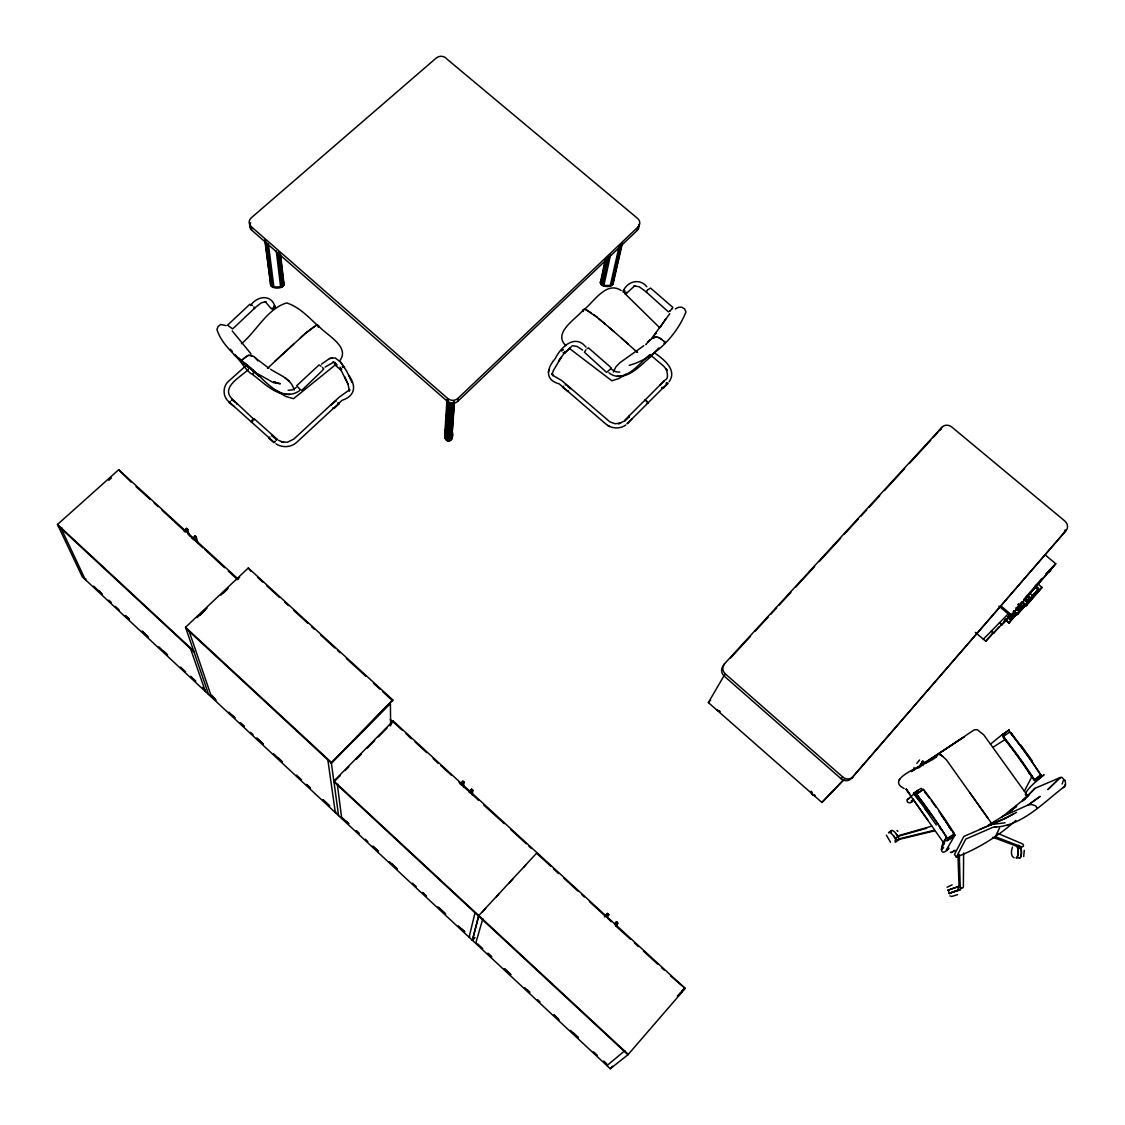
<?xml version="1.0" encoding="UTF-8"?>
<svg xmlns="http://www.w3.org/2000/svg" width="1125" height="1125" viewBox="0 0 1125 1125"><rect width="100%" height="100%" fill="white"/><g stroke="black" fill="none" stroke-linecap="round" stroke-linejoin="round"><path stroke-width="1.5" d="M963.633 853.003L963.366 886.627A1.673 1.547 55.2 0 1 961.791 888.131A1.673 1.547 55.2 0 1 960.187 886.43L959.316 854.395M583.172 310.289L583.172 311.47M253.35 370.195C255.305 384.131 237.825 357.244 234.984 354.684M612.562 281.123C616.598 288.562 596.827 288.084 601.186 280.814M274.795 361.308L305.142 333.745M564.188 352.842L565.045 351.506M936.408 756.942L936.872 754.889C938.995 761.569 880.805 776.883 904.12 788.484M446.991 399.417L444.952 431.578L445.88 429.37M451.716 430.819A3.389 3.108 5.6 0 1 451.758 431.227C455.639 436.795 448.158 445.838 445.163 437.808L447.384 401.695M447.511 401.484L447.694 398.489L251.227 226.645A7.172 6.244 -0.4 0 1 251.269 217.828L436.402 57.881A6.806 5.766 7.3 0 1 447.103 59.203L637.467 218.306A6.905 6.033 14.3 0 1 638.086 226.927L637.256 230.386L457.72 401.386A7.228 6.567 6.1 0 1 447.511 401.484L251.733 230.189A7.144 6.216 -0.5 0 1 250.622 222.666M445.359 438.764L447.68 401.358M445.57 439.214L448.003 400.317M446.231 439.988L448.65 401.667M447.103 440.55L449.55 402.497M447.595 440.733L450.07 402.764M448.65 440.873L451.167 402.975M449.705 440.705L452.264 402.75M450.183 440.522L452.784 402.469M451.659 428.808L451.898 425.348M451.027 439.931L453.67 401.625M451.617 439.13L454.219 401.948M451.814 438.68L454.472 401.625M457.72 401.386L457.945 398.377L638.086 226.927M318.305 327.262L318.502 326.152M318.6 326.447C309.178 317.77 299.405 306.942 286.636 302.934C267.061 308.812 256.669 331.144 241.411 343.73M283.022 282.164C287.452 288.928 270.605 290.475 270.605 283.837M1021.837 602.578L1025.648 605.742L1026.745 605.236L1041.919 587.545L1038.023 583.847C1029.783 586.378 1044.127 592.284 1035.886 586.322M1032.581 596.827L1032.933 595.969L1030.43 593.859M811.252 791.283L812.039 794.391L814.992 795.727M463.402 786.952L464.105 782.269L462.783 781.088L464.077 782.255L462.445 781.383L460.041 783.9M979.608 829.519L996.708 822.206L964.167 836.283A7.284 2.658 55.2 0 0 963.675 836.789L954.464 854.48L956.32 857.109L965.559 839.461A7.298 2.658 55.2 0 1 966.052 838.983L992.25 827.578A33.033 12.445 54.1 0 1 994.359 827.128C1021.57 826.228 1042.819 803.208 1063.013 787.683C1068.384 786.558 1063.378 777.881 1065.234 780.609M472.148 794.967L472.936 790.355L471.628 789.173L468.886 792M651.206 355.402L650.897 356.667C641.138 364.57 630.689 377.437 617.062 376.256M272.095 308.123L272.489 309.262M583.059 310.472C593.395 302.864 606.08 280.35 621.127 290.503M254.334 419.738L231.637 398.461C220.612 386.592 242.114 376.242 248.372 369.323M254.419 419.498L253.842 418.795M600.37 282.867L605.222 259.805M600.595 283.767L606.066 258.216M605.77 915.539L606.445 916.298M600.806 284.175L606.291 258.694M601.453 284.92L607.275 257.906M602.311 285.441L608.47 256.992M602.789 285.623L608.934 257.302M603.788 285.764L610.481 255.136M272.714 309.473C271.012 308.995 276.68 306.141 274.528 305.831L273.656 306.309M610.256 285.736L619.059 246.642M946.125 838.209C941.077 842.92 938.109 858.895 948.558 848.981M343.322 367.327L343.055 366.202M611.241 285.595L620.367 245.208M611.691 285.427L620.803 245.222M613.069 281.939L620.831 247.767M612.478 284.878L621.914 243.352M613.027 284.147L622.505 242.789M614.869 923.794L616.556 921.797M586.013 347.133C574.833 333.295 560.658 347.386 555.216 358.622C546.708 368.339 544.528 379.913 559.223 383.878L605.812 424.012C611.283 428.78 619.903 429.272 625.795 424.983M475.031 912.811L469.097 937.209L469.73 936.52M340.116 367.214L340.706 369.619L341.002 368.466M478.716 915.511L472.359 940.247L474.708 937.702M341.747 369.155L340.383 369.591L340.65 368.564M251.198 368.564L251.381 369.492L238.964 358.017M1041.919 587.545L1025.719 605.784M228.305 325.786L232.636 328.922L254.742 308.123L253.884 306.928M925.622 763.341L922.936 761.231L918.914 767.616M548.353 372.263L549.169 369.534M1023.694 856.589L1024.256 850.345M670.064 310.95L668.362 311.836L648.9 294.398L646.172 291.867L647.438 290.152M536.569 853.214L478.786 915.581L472.43 940.317L474.778 937.758M914.048 767.489L914.245 768.853M613.308 372.038L615.867 366.961L619.819 362.742L643.809 345.741M941.428 849.53L946.041 838.491M232.2 400.05L237.347 403.777L236.995 404.508M267.441 368.395L293.527 344.166M899.213 779.639L899.944 778.781M276.736 439.959L271.645 435.403M927.52 811.758L913.542 793.35L921.094 788.344L923.062 790.003M1041.37 588.122L1041.891 587.166M1012.5 847.083C1011.291 850.247 1010.391 856.111 1014.019 857.812M923.245 789.891L923.498 789.356A193.542 58.838 55.8 0 1 954.394 833.639L954.113 834.145A193.416 58.767 55.8 0 0 952.664 831.881M1064.756 785.503L1065.291 784.406M251.536 421.256L254.292 418.866L277.298 439.369M916.158 794.348L923.498 789.356M995.33 836.564L999.605 827.93M271.772 435.67L272.137 434.939M1024.355 791.198L1032.033 776.306M644.667 400.486L646.144 400.57M952.58 831.966L954.97 835.116L946.28 850.036L949.036 848.152M242.184 361.589L241.102 361.322L242.733 359.339M670.163 310.767L672.047 308.672M724.528 663.75L723.319 665.873A7.495 7.059 31.2 0 0 724.148 676.041L841.036 778.711A7.678 7.172 43.5 0 0 851.512 778.345L1066.162 530.423A7.27 6.384 35.8 0 0 1064.756 520.959L951.778 427.022A7.116 6.286 29.8 0 0 942.075 427.134L724.528 663.75A7.523 7.088 31.1 0 0 725.372 673.945L724.148 676.041M954.183 833.906L947.025 838.673A193.584 58.092 55.8 0 0 945.548 836.381M1009.491 732.445L1009.828 731.869A190.786 67.008 54.8 0 1 1040.948 774.97L1038.952 776.686M669.164 381.642C677.63 369.9 663.216 358.748 654.68 353.081M844.833 778.978L821.911 802.448L708.37 702.577L724.106 675.605M565.27 384.891L565.65 384.258L570.319 388.744M1003.289 736.439L1002.938 737.03A190.898 66.319 54.9 0 1 1034.044 780.187L1040.794 775.195A190.702 66.966 54.8 0 0 1009.688 732.094L1003.289 736.439A191.025 66.417 54.9 0 1 1034.409 779.625L1030.528 774.619A190.969 69.328 55 0 0 1006.566 741.263L1002.445 734.625L1009.336 729.816L1003.092 734.091M559.012 360.591L561.333 357.089L553.092 371.081L552.22 374.555L552.136 373.444L552.867 375.736L551.784 373.556L553.458 375.708L561.797 380.587L609.792 421.805L614.939 423.717L620.564 423.183L618.497 423.745L623.264 421.552M720.239 711.562L716.47 709.861L719.438 711.127M669.783 313.692L651.741 338.273M941.512 849.347L943.622 847.744M660.262 327.445L665.887 318.656M1025.747 795.417C1021.837 790.242 1059.708 762.736 1036.589 780.75A1.561 1.533 31.3 0 0 1037.109 779.175L1037.053 778.964M605.236 916.833L607.43 913.444L608.752 914.653L607.275 916.917M627.145 423.717L647.845 403.087A2.138 0.83 45.3 0 0 647.761 402.441M947.067 887.245L952.144 884.855M1062.141 783.998L1063.758 779.316L1061.831 777.305A32.611 11.686 53.6 0 0 1059.82 777.712L1035.07 788.302A7.2 2.503 53.7 0 0 1034.592 788.737M558.816 360.886L563.723 353.953L572.33 345.712L577.083 346.416L582.553 350.072M933.061 437.695L942.075 427.134M645.862 344.644L646.481 343.786M1050.722 569.798L1048.542 572.273L1050.736 569.798M615.558 926.297L617.878 923.006C614.362 919.688 620.212 924.778 615.783 925.341M1048.289 571.992L1050.398 569.602M1038.234 589.092L1026.759 602.381C1029.6 600.483 1020.769 597.305 1026.084 601.327M1020.473 607.064L1021.219 606.248L1017.408 610.608M1009.941 619.298L1007.691 616.57M251.972 420.314L251.438 421.172A2.208 0.745 -47.3 0 0 251.297 421.833L251.733 422.156M916.805 763.355L919.589 759.98M1027.491 601.608L1024.763 599.245M918.619 767.531L922.936 761.091L921.825 762.103M1010.32 618.919L1007.409 616.922M625.894 293.527L623.827 290.166L623.053 292.008M647.972 341.972L646.383 343.884M1016.663 609.159L1018.842 610.312L1016.114 608.006M1027.392 601.72L1024.622 599.358L1027.167 601.917M1027.266 601.875L1038.642 588.628M653.625 336.08L656.297 332.958L655.467 333.928M1025.62 605.081L1017.506 614.489L1013.231 611.311M1017.127 614.531L1028.391 601.931M1030.683 599.273L1032.975 596.602M238.289 579.206L118.702 469.716L57.502 524.475L82.308 576.83L610.27 1068.75L628.355 1054.434L333.886 781.073L393.117 720.97L685.223 988.425L627.933 1054.772L333.998 781.875L340.158 775.617M975.347 632.405L985.739 641.25L992.461 633.445M985.739 641.25L999.281 626.695M1003.809 621.436L1006.073 618.806M991.392 631.013L993.825 633.066L1011.08 614.222M1017.028 607.345L1021.613 602.03M1023.905 599.358L1035.352 586.055M1037.419 583.622L1042.003 578.292M999.675 622.561L1002.136 624.656L1010.461 616.219L1054.477 565.059L1045.659 574.073M998.916 606.052L1010.672 616.008L1055.756 563.766L1045.069 554.836M1009.617 619.664L1015.664 612.717M1019.194 609.834L1024.819 603.295M1027.069 600.68L1029.811 597.558L1028.011 596.039M1024.186 604.111L1018.561 610.65L1016.817 608.991M1026.436 601.481L1029.811 597.558M1023.863 605.784L1009.055 622.969L1004.85 619.833M1008.52 622.941L1017.548 613.195M1022.077 607.936L1024.355 604.73M658.884 347.892L650.208 356.991M821.911 802.448L843.37 779.85M624.966 1050.609L606.923 1065.614L607.542 1064.897L603.717 1061.339M610.27 1068.75L612.52 1066.148M339.609 360.942C351.084 346.5 325.069 334.392 318.431 325.702M851.512 778.345L1066.162 530.423M1048.542 572.273L1050.68 569.841M623.489 290.348C628.158 281.123 639.802 278.086 646.833 286.734M614.461 924.117L616.486 921.853M604.462 916.762L607.416 913.458M606.656 916.973L608.737 914.667M918.183 790.397L907.256 799.678C905.611 803.039 911.953 804.277 912.881 800.409M583.327 309.825C577.013 318.361 551.981 332.719 565.931 345.642M626.653 293.189L634.908 285.637L634.05 285.764L639.295 286.833L647.142 292.57M629.255 365.344C654.68 358.256 676.434 335.855 685.969 311.934L684.591 308.953L681.82 307.195L678.628 307.252L675.309 308.939M708.37 702.577L710.62 700.102M585.914 349.777L584.452 352.252L606.572 372.389L610.214 369.281M476.325 942.666L475.692 943.355L482.85 918.689M1063.013 787.683L1064.011 786.614M730.434 658.139L750.572 636.23M755.311 631.069L768.347 616.894M770.723 614.306L776.644 607.866M779.006 605.278L790.861 592.397M795.6 587.236L814.556 566.606M819.295 561.459L840.628 538.256M844.186 534.389L858.403 518.906M860.78 516.333L866.7 509.892M869.062 507.305L879.736 495.703M884.475 490.556L904.612 468.633M909.352 463.486L930.684 440.283M482.189 912.305L485.663 908.395M496.378 896.92L498.684 894.277M509.4 882.816L512.888 878.878M523.589 867.417L525.909 864.759M811.181 792.366L811.547 791.437M1038.023 589.331L1035.323 586.913L1037.869 589.486M811.462 793.434L811.547 791.972M811.716 793.941L811.828 793.055M812.433 794.798L814.809 795.319M1010.222 618.989L1007.55 616.767M252.323 420.089L253.463 419.119M470.166 793.167L472.908 790.341L471.516 789.258M461.32 785.081L463.852 782.438M841.036 778.711L842.709 776.981A7.706 7.186 43.4 0 0 853.228 776.616M471.277 789.469L472.683 790.523M647.831 289.702L650.573 288.084L672.834 307.378L672.23 308.644M1025.016 798.525L1035.014 788.33L1023.075 800.395L1025.227 798.37M335.981 811.927L335.334 812.588L327.853 759.895M1054.716 564.82L1055.756 563.766M665.241 343.167L664.214 343.28M983.348 639.225L1008.183 613.884M390.403 724.317L392.85 721.828L390.262 719.48M345.08 770.625L348.792 766.87M356.175 759.375L361.111 754.355M367.256 748.125L374.667 740.602M378.338 736.875L386.986 728.1M389.433 725.625L393.117 720.97M338.119 784.336L337.416 785.039L341.733 818.536L342.38 817.875L348.75 823.809M1010.672 616.008L1011.656 615.009L1001.067 606.052M647.888 342.056L648.83 341.1M392.794 699.933L331.256 763.045L392.794 699.933L248.302 567.984L185.541 627.272L208.589 694.477M338.569 815.597L331.411 763.186L390.403 703.603L390.628 725.85M624.755 421.172L629.381 416.616M661.809 387.675L663.342 388.167L667.645 383.85L666.337 382.753M1025.578 605.7L1026.295 605.32M644.738 400.345L664.973 380.067C671.02 378.422 663.638 363.642 667.041 370.434L663.792 366.272L650.559 355.036M647.536 403.383L667.969 382.936M1008.83 623.039L1009.645 622.406M1017.281 614.559L1018.111 613.913M1025.958 605.841L1026.802 605.18M624.277 420.68L644.822 400.261M627.398 423.52L631.955 418.823M659.897 385.242L664.228 380.939M563.569 386.283L562.556 387.253L567.773 391.233M587.208 348.637L588.445 347.878L609.019 365.836L611.522 368.184L610.369 369.197M650.025 354.53C639.337 363.094 624.361 384.834 608.92 372.811M648.745 341.198L649.673 340.298M563.119 352.716L564.637 353.109L570.08 347.948M197.044 617.597L207.056 608.147M220.823 595.139L228.319 588.038M237.08 579.755L239.583 577.392M199.702 615.347L204.722 610.608M223.509 592.847L227.264 589.303M330.834 405.338L335.616 400.908L335.981 401.527M192.108 538.538L195.075 536.048M337.908 402.933L339.005 403.903L334.209 408.333L333 407.827M193.317 539.634L196.256 537.131L198.042 543.361M183.797 530.93L186.75 528.427L189.802 535.823M185.006 532.027L187.973 529.552M275.006 441.9L273.642 442.477L268.72 438.089L269.845 437.062M273.642 442.477L274.936 441.281M276.173 440.128L277.031 439.355M85.964 579.009L85.303 579.614L61.284 528.68L62.016 528.033M230.358 401.33L229.064 402.497L234.295 406.533M231.623 400.205L232.467 399.431M108.773 480.319L111.431 477.928M245.334 366.23L228.797 381.052C222.652 386.002 222.483 396.436 228.6 401.47L251.452 422.044L252.394 421.889M300.361 337.767L303.708 334.814M242.845 359.241L247.852 355.683M1025.058 798.483L1002.656 816.441M336.023 364.317L293.555 398.686L286.017 396.562L275.386 390.291M681.82 990.97L684.352 988.777L679.5 993.67M250.594 305.452C256.936 296.156 270.998 293.709 274.908 306.366M685.223 988.425L670.542 975.909M677.306 995.962L682.369 991.603M253.603 308.841L261.225 302.85L266.02 301.655L265.078 301.542L271.308 308.728M244.209 358.045L247.064 355.936M305.03 333.647L311.147 328.936M305.494 333.253L314.775 326.391M990.492 744.159L1002.727 734.175M325.111 367.073L333.703 362.109L332.733 362.236L335.109 362.911L334.462 362.32L337.12 364.95M907.256 799.678L909.548 798.328M321.497 364.148L329.484 358.566L335.137 357.863L340.509 362.081L344.63 367.692M650.461 339.708L651.6 338.794M649.575 340.383L650.559 339.623M296.17 387.548L292.416 389.827L288.155 390.305M299.419 390.783C278.452 405.127 259.284 371.827 243.745 362.559L251.381 369.492M568.519 391.008L567.492 391.5M888.891 832.416L891.366 830.644M913.683 793.209L914.428 792.689M1034.409 779.625L1040.948 774.97M312.328 327.909L315.394 325.997M252.675 421.692L251.817 422.03M625.852 374.189L618.834 378.562L611.859 380.756L569.236 348.3M954.97 835.116L946.744 840.867L951.75 838.055A1.589 1.238 64.3 0 1 950.33 837.773L949.697 836.902M936.83 754.917L974.264 729.83L977.231 729.675L983.784 734.878L1027.659 795.825M913.514 799.875L911.348 801.323L911.503 800.48M955.083 850.191L951.37 852.595L950.33 852.188M951.82 852.356L954.127 850.823M936.9 754.875L911.461 771.553L937.533 754.298L941.245 755.142M913.809 793.181L918.323 790.284A1.477 1.139 40.2 0 0 917.93 791.381M993.473 746.958L1004.316 740.011M923.217 789.68L916.327 794.025A193.655 58.134 55.8 0 1 947.194 838.378M1002.712 816.398L988.045 825.384M230.47 401.977L229.064 402.497M583.439 309.713L584.156 309.277M990.056 824.428L995.077 821.503M958.964 886.317L948.15 890.142L949.275 893.25L960.089 889.425M342.225 366.736L343.097 366.244L342.548 367.031M1013.611 813.937L1003.838 819.042L1016.55 812.391M315.773 325.617L316.631 325.35A4.978 1.716 -48.5 0 1 317.545 325.195L318.347 325.575M316.055 325.462L316.533 325.252A4.978 1.716 -48.5 0 1 317.447 325.097L317.714 325.153M663.609 341.086L665.114 342.281L662.231 339.933M652.008 338.569L653.639 337.725M998.269 821.545L1006.045 817.917L990.675 824.681L996.75 822.178M583.777 309.502L584.466 309.22A4.908 1.941 46.7 0 1 585.478 309.347L591.244 312.792M626.344 292.331L626.47 293.386L624.952 293.766M653.709 337.697L656.564 337.008M993.572 823.598L996.708 822.234M1006.945 825.413L1008.45 824.794M957.656 894.642L951.708 896.456L949.95 895.908M654.075 337.641L655.439 337.191M955.913 890.902L949.12 893.602L949.978 893.602M247.739 355.584L248.695 355.416M949.275 893.25L958.472 890.423M956.742 890.634L960.23 889.959M931.852 826.144L899.072 835.523A1.659 1.547 47 0 0 898.087 837.464A1.659 1.547 47 0 0 900.084 838.631L933.272 830.475M1005.061 822.769L992.405 824.372A33.019 12.445 54.2 0 0 990.295 824.836M926.733 828.239L898.102 836.297A1.645 1.533 49 0 1 899.297 836.437M248.597 355.317L253.758 356.47M332.114 357.877L329.484 358.566M290.152 394.369C275.597 395.663 263.827 382.908 252.928 374.78L252.83 373.528M934.917 830.77L899.114 839.391A1.645 1.533 49 0 0 900.014 838.716M949.036 890.1L947.855 890.198L958.894 886.416M647.62 403.298L646.917 403.312M635.456 350.606L637.509 352.336M563.217 349.552L561.417 350.044L561.558 350.944M339.005 403.903L337.838 403.467M667.645 383.85L666.169 383.386M619.748 372.136L615.67 371.742L611.958 369.577M996.258 827.058L994.345 827.128M598.725 318.6L613.997 331.509M664.312 343.195L665.03 343.223M249.848 355.106L252.436 355.753M561.909 350.55L562.866 350.311M277.327 383.105L280.364 383.723L273.375 382.612L255.122 372.347M656.466 337.106L658.702 337.514M657.703 337.373L659.405 337.852M585.394 309.431L597.459 317.391M992.827 837.295L1020.277 847.533A1.659 1.505 49.9 0 1 1019.25 846.534M995.034 836.62L1021.472 846.787A1.659 1.491 53.3 0 0 1023.384 845.902A1.659 1.491 53.3 0 0 1022.358 843.82L997.762 833.358M273.853 381.684L276.75 383.034L274.05 381.6M659.32 337.95L661.655 339.3M624.923 293.048L625.795 293.47M624.797 290.559L623.306 290.377L624.122 292.331M226.153 325.631L220.725 324.492L218.166 326.363L216.928 329.484C220.725 341.775 230.78 351.281 239.78 360.084M321.005 366.173L319.064 364.936L296.648 385.762L299.897 389.25M275.934 443.813C282.178 447.975 291.15 447.497 296.691 442.322L342.098 400.303C355.036 396.042 356.653 386.269 348.778 375.258M607.612 425.377L609.792 426.544M278.423 440.241L283.514 442.364L281.433 441.844L287.325 442.266L293.808 439.102L339.356 397.027L349.706 389.714L349.186 390.923L349.467 389.63L349.425 390.755L347.991 384.075M294.159 390.009C291.488 378.773 279.211 374.962 270.605 369.267M251.564 422.128L274.43 442.561M941.189 755.184L946.195 759.572L988.003 818.297M941.316 755.283L942.736 756.225M659.77 338.161L662.33 339.848M1036.462 807.623L1037.377 808.242L1035.717 805.936A32.653 11.995 53.8 0 0 1028.081 805.036L1002.839 816.328A7.256 2.587 54.4 0 0 1002.361 816.806M233.916 354.572L241.523 361.645M268.945 368.255L256.191 358.58M1017.38 613.927L1013.709 610.833M646.059 400.669L647.353 401.948M252.422 305.522L249.834 304.256L227.475 325.238M594 314.873L605.363 324.197M905.948 789.202L944.339 843.806M1038.487 588.811L1035.731 586.505L1038.403 588.909M1026.858 595.547L1029.656 597.741M243.211 363.15L249.202 368.184M1022.358 602.058L1026.07 605.194M1018.392 604.167L1021.064 606.417M1018.322 604.252L1020.994 606.516M1018.153 604.434L1020.825 606.698M1016.072 608.062L1018.744 610.439M1007.958 614.109L1010.461 616.219M1005.314 619.355L1008.928 622.42M999.464 622.786L1001.925 624.867M991.195 631.209L993.614 633.277M289.477 381.459L284.962 377.634M662.217 387.211L663.342 388.167M334.392 364.416L340.383 369.591M609.216 327.53L628.2 343.983M251.269 369.394L259.073 376.214L251.1 368.944M621.577 338.33L637.425 352.434M725.372 673.945L842.709 776.981M322.411 367.467L323.719 368.902L321.075 371.798L301.866 390.305L299.995 389.658M254.953 357.497L255.783 358.242M251.142 571.514L248.302 567.984M257.583 577.406L262.73 582.103M266.597 585.633L279.478 597.403M284.625 602.1L288.492 605.63M293.639 610.341L307.8 623.278M311.667 626.808L314.241 629.156M320.681 635.034L334.842 647.972M337.43 650.334L340.003 652.683M346.444 658.561L365.752 676.209M373.486 683.269L379.913 689.147M382.5 691.495L392.794 700.903M195.005 536.006L196.27 537.159M186.483 528.483L187.805 529.523M194.794 536.077L196.116 537.131M607.359 913.514L608.597 914.808M186.286 528.623L187.622 529.622M194.597 536.231L195.933 537.23M607.219 913.669L608.428 915.005M616.345 922.008L617.555 923.358M130.978 482.034L118.702 469.716M136.097 486.717L150.272 499.486M154.167 503.044L158.048 506.616M161.944 510.173L173.602 520.847M174.431 521.831L185.273 531.534M187.861 533.911L202.894 547.889M204.708 549.337L224.536 567.717M228.361 571.205L237.277 579.375M393.131 721.87L402.173 730.153M406.041 733.697L411.328 738.759M415.097 741.98L426.727 752.639M433.181 758.559L438.328 763.481M440.944 765.647L451.28 775.125M459.028 782.212L467.03 789.764M468.07 790.495L478.575 800.339M483.694 805.036L504.253 823.641M510.722 829.547L526.219 843.75M528.806 846.112L531.394 848.489M536.639 853.284L550.8 866.25M553.43 868.894L558.548 873.577M563.681 878.048L577.842 891.014M581.695 894.558L584.283 896.906M589.43 901.631L604.884 915.778M607.458 918.127L611.311 921.67M615.319 925.566L630.633 939.361M634.486 942.891L638.325 946.631M643.5 951.145L657.675 964.111M661.528 967.655L664.102 970.017M624.938 293.597L659.658 327.712M254.081 356.695L255.052 357.595M185.541 627.272L331.144 762.173M185.78 628.242L331.411 763.186M57.502 524.475L193.472 650.7M58.078 525.698L193.809 651.712M98.62 590.625L102.445 594.211M108.844 600.159L111.403 602.536M125.466 615.642L129.305 619.214M142.088 631.125L148.486 637.087M163.828 651.375L167.653 654.947M190.673 676.392L195.792 681.159M216.056 700.045L211.837 695.306M232.636 715.486L235.195 717.863M240.3 722.616L244.125 726.173M256.88 738.056L263.25 744.005M278.564 758.264L282.389 761.822M306.619 784.406L310.444 787.964M323.198 799.847L329.583 805.795M346.177 821.25L348.722 823.627M356.372 830.742L358.917 833.119M372.938 846.183L378.028 850.922M392.048 863.986L397.139 868.725M422.62 892.477L426.445 896.034M439.186 907.903L445.556 913.838M462.122 929.264L464.667 931.641M491.653 956.77L487.828 953.213L491.611 956.911M510.778 974.587L504.408 968.653L510.722 974.7M527.344 990.014L529.889 992.391L524.728 987.764M554.105 1014.961L557.93 1018.519M573.23 1032.764L578.32 1037.517M603.816 1061.255L606.361 1063.631M93.628 586.153L101.306 593.297M115.355 606.389L119.194 609.961M125.578 615.923L129.417 619.495M142.2 631.392L147.305 636.159M158.808 646.875L166.486 654.019M180.534 667.111L185.653 671.878M190.758 676.645L194.597 680.217M202.261 687.361L204.82 689.738M214.861 699.089L212.316 696.712L211.655 697.345L189.225 631.434M228.881 712.153L233.986 716.906M240.356 722.841L244.181 726.412M250.566 732.347L253.111 734.723M256.936 738.281L263.306 744.23M273.516 753.722L282.431 762.033M296.466 775.097L301.556 779.85M306.661 784.603L310.486 788.175M323.227 800.044L329.611 805.978M356.386 830.939L358.931 833.302M365.302 839.236L367.847 841.613M372.938 846.352L378.042 851.105M389.503 861.778L397.139 868.894M412.425 883.139L416.25 886.697M422.62 892.631L426.431 896.189M437.892 906.862L445.542 913.978M458.269 925.847L464.639 931.781M477.605 943.847L482.695 948.6M537.469 999.633L540.014 1001.995M554.034 1015.059L559.125 1019.798M570.6 1030.486L578.236 1037.602M593.522 1051.847L597.347 1055.405M890.536 842.231L886.402 835.186M812.798 794.405L812.081 793.547M251.002 353.841L232.242 330.933M896.977 830.489L897.848 831.403M230.344 349.228L232.327 351.394M255.684 358.158L256.472 359.044M647.002 401.316L647.663 402.525A2.138 0.83 45.3 0 1 647.761 403.172M256.373 358.945L257.836 360.942M913.542 793.35L920.714 802.364M924.427 791.789L925.791 793.589M896.316 834.23L898.031 836.522M893.841 836.016L896.4 839.461M1011.052 732.895L1020.389 745.552M340.509 362.081L346.866 371.433L351.956 382.43M1010.869 732.698L1013.695 736.636M1020.825 745.031L1032.089 760.697M969.764 792.605L992.053 824.048M906.272 789.159L909.745 794.067L906.539 789.342M912.783 798.694L928.069 820.519M925.059 808.917L936.309 825.005M1030.528 774.619L1032.3 777.473M949.022 826.65L949.655 827.62M951.117 829.716L950.386 828.605L951.848 830.841L951.117 829.716A193.416 58.767 55.8 0 0 942.173 816.061M1034.339 779.794L1035.098 780.989M341.002 370.111L348.145 384.398L344.644 376.594M186.75 528.427L187.692 531.591M628.889 416.18L629.212 416.897M190.505 648.647L205.439 691.566M275.147 306.886L275.273 307.744M564.455 352.083L564.637 353.109M251.227 226.645L251.733 230.189M265.205 241.228L270.928 285.637M264.783 239.934L270.731 285.216M266.639 242.494L272.405 286.931M265.57 240.609L271.547 286.397M268.369 243.872L273.923 287.255M267.342 244.167L272.883 287.114M583.158 310.486L583.27 311.386M276.244 250.791L280.659 287.241M278.1 252.773L282.178 286.903M277.608 253.111L281.686 287.086M280.181 253.927L283.852 285.173M279.97 254.433L283.641 285.609M278.944 251.93L283.022 286.355M280.547 254.686L284.006 284.259M1021.022 846.9L1021.289 851.063A5.836 1.814 89.9 0 1 1019.855 857.897L1016.733 857.798A5.836 1.814 89.9 0 0 1018.167 850.95L1017.9 846.802M957.966 856.266L959.091 887.105A1.673 1.533 52.3 0 1 959.513 885.994M445.163 437.808L444.98 431.311A3.389 3.108 5.6 0 1 446.217 428.836M1015.861 820.434A222.567 205.017 36.4 0 1 956.32 857.109M961.102 888.173A1.673 1.533 52.4 0 1 959.597 889.481A1.673 1.533 52.4 0 1 957.966 888.033A1.673 1.533 52.4 0 1 959.006 886.303M897.778 839.77A1.645 1.519 49.1 0 1 894.966 840.614M888.525 832.894A5.92 1.828 53.7 0 1 894.009 836.536A5.92 1.828 53.7 0 1 894.966 842.091M898.706 838.42A5.92 1.842 53.7 0 1 897.061 839.827M891.352 832.177A5.92 1.842 53.7 0 1 893.236 830.897A5.92 1.842 53.7 0 1 897.877 836.367M899.213 838.617A1.645 1.533 49 0 1 897.441 840.136A1.645 1.533 49 0 1 896.133 837.998A1.645 1.533 49 0 1 898.341 837.197M1003.106 734.091A1.463 1.406 11.9 0 1 1004.738 734.048M1021.008 846.605A1.645 1.491 50 0 1 1019.981 848.348A1.645 1.491 50 0 1 1018.055 847.322A1.645 1.491 50 0 1 1018.688 845.367M1020.994 848.194A5.836 1.814 89.9 0 1 1021.275 855.014A5.836 1.814 89.9 0 1 1019.334 857.897M1016.437 846.267A5.836 1.814 89.9 0 1 1018.012 852.848A5.836 1.814 89.9 0 1 1015.973 857.841M918.802 767.812A1.617 1.491 44.6 0 1 919.716 767.067M941.048 814.725A193.331 55.659 55.6 0 1 942.623 817.031M943.411 818.17A193.331 55.659 55.6 0 1 944.986 820.477M945.759 821.63A193.331 55.659 55.6 0 1 947.32 823.95M948.094 825.117A193.331 55.659 55.6 0 1 949.627 827.438M922.5 802.828A193.584 58.092 55.8 0 1 925.734 807.272M927.197 809.311A193.584 58.092 55.8 0 1 928.884 811.659M929.531 812.588A193.584 58.092 55.8 0 1 931.064 814.767M939.628 827.325A193.584 58.092 55.8 0 1 941.133 829.589M916.425 793.814A193.739 58.177 55.8 0 1 947.306 838.167M924.862 792.014A193.416 58.767 55.8 0 1 929.658 798.441M931.247 800.606A193.416 58.767 55.8 0 1 935.972 807.173M939.094 811.603A193.416 58.767 55.8 0 1 940.641 813.825M920.616 766.702A1.631 1.491 40.4 0 1 920.798 765.97M921.15 765.548A1.631 1.491 40.4 0 1 922.978 765.534M612.577 280.758A3.248 2.883 13.8 0 1 610.327 285.441L603.858 285.455A3.248 2.883 13.5 0 1 601.256 280.505M270.548 283.598A3.361 2.967 -0.8 0 0 273.881 286.945L280.617 286.917A3.361 2.967 -0.5 0 0 282.98 281.855M451.969 437.456A3.403 3.108 5.6 0 1 448.678 440.606A3.403 3.108 5.6 0 1 445.177 437.527M457.945 398.377A7.256 6.581 6.1 0 1 447.694 398.489M638.592 224.508A6.891 6.019 14.2 0 1 637.256 230.386M940.162 429.961A7.102 6.272 29.9 0 1 941.456 428.92M1065.122 529.903A7.242 6.356 35.9 0 1 1063.786 532.927M1029.066 598.373L1026.338 596.123L1029.094 598.331M1060.186 777.572L1047.952 789.469L1060.186 777.572M1028.756 794.953L1022.597 800.873L1028.756 794.953M937.533 754.298L936.844 754.903L964.505 736.622L937.575 754.312M1016.606 806.02L1009.856 811.336L1016.606 806.02M1016.142 806.498L1009.378 811.814L1016.142 806.498M1040.02 796.458L1028.362 804.923L1040.02 796.458M1029.783 773.662L1029.15 772.706L1030.416 774.605L1029.783 773.662"/></g></svg>
